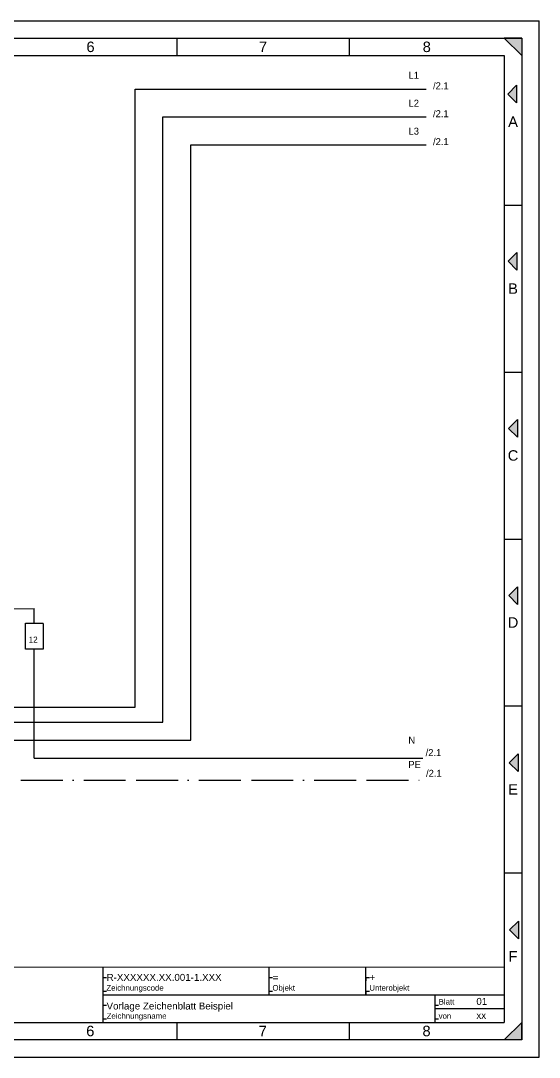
# Model space of a CAD drawing. Header units: millimetres. Extents: x 0 to 420, y 0 to 297.
# Drawn here: x 271.6 to 420, y 0 to 297 of the extents above; entities that cross this region are included whole.
import ezdxf

# ---------------------------------------------------------------- set-up
doc = ezdxf.new("R2010")
doc.units = ezdxf.units.MM
doc.linetypes.add('ACAD_ISO11W100', pattern=[33, 12, -3, 12, -2.95, 0.1, -2.95])
for name, color, linetype, true_color in [('Blatt beschnitten', 2, 'Continuous', 0xffff00), ('Einpassen', 1, 'Continuous', 0xff0000), ('Hilfe', 1, 'Continuous', 0xff0000), ('PE', 3, 'ACAD_ISO11W100', 0x00ff00), ('PK Text Vorgabe', 1, 'Continuous', 0xff0000), ('Plankopf_elt', 5, 'Continuous', 0x0000ff), ('Rahmen Doppelt', 3, 'Continuous', 0x00ff00), ('Rahmen Raster', 3, 'Continuous', 0x00ff00), ('Rahmen Raster Text', 3, 'Continuous', 0x00ff00), ('Zeichnung', 30, 'Continuous', 0xff7f00)]:
    doc.layers.add(name, color=color, linetype=linetype, true_color=true_color)
doc.layers.add('PK Text ausgefuellt', color=94, linetype='Continuous', lineweight=25, true_color=0x008000)
doc.styles.add('textstyle0', font='')
doc.styles.add('textstyle1', font='')
doc.styles.add('textstyle126', font='')
doc.styles.add('textstyle2', font='')
doc.styles.add('textstyle26', font='')
doc.styles.add('textstyle28', font='')
doc.styles.add('textstyle3', font='')
doc.styles.add('textstyle30', font='')
doc.styles.add('textstyle32', font='')
doc.styles.add('textstyle34', font='')
doc.styles.add('textstyle35', font='')
doc.styles.add('textstyle36', font='')
doc.styles.add('textstyle37', font='')
doc.styles.add('textstyle38', font='')
doc.styles.add('textstyle4', font='')
doc.styles.add('textstyle40', font='')
doc.styles.add('textstyle41', font='')
doc.styles.add('textstyle42', font='')
doc.styles.add('textstyle5', font='')
doc.styles.add('textstyle6', font='')
doc.styles.add('textstyle64', font='')
doc.styles.add('textstyle65', font='')
doc.styles.add('textstyle66', font='')
doc.styles.add('textstyle68', font='')
doc.styles.add('textstyle69', font='')
doc.styles.add('textstyle7', font='')
doc.styles.add('textstyle70', font='')
doc.styles.add('textstyle71', font='')
doc.styles.add('textstyle72', font='')
doc.styles.add('textstyle73', font='')
doc.styles.add('textstyle74', font='')
doc.styles.add('textstyle76', font='')
doc.styles.add('textstyle77', font='')
doc.styles.add('textstyle8', font='')
doc.styles.add('textstyle9', font='')
doc.styles.get('textstyle0').set_extended_font_data('FreeMono')
doc.styles.get('textstyle1').set_extended_font_data('FreeMono')
doc.styles.get('textstyle126').set_extended_font_data('FreeMono')
doc.styles.get('textstyle2').set_extended_font_data('FreeMono')
doc.styles.get('textstyle26').set_extended_font_data('Liberation Sans')
doc.styles.get('textstyle28').set_extended_font_data('Liberation Sans')
doc.styles.get('textstyle3').set_extended_font_data('FreeMono')
doc.styles.get('textstyle30').set_extended_font_data('Liberation Sans')
doc.styles.get('textstyle32').set_extended_font_data('Liberation Sans')
doc.styles.get('textstyle34').set_extended_font_data('Liberation Sans')
doc.styles.get('textstyle35').set_extended_font_data('Liberation Sans')
doc.styles.get('textstyle36').set_extended_font_data('Liberation Sans')
doc.styles.get('textstyle37').set_extended_font_data('Liberation Sans')
doc.styles.get('textstyle38').set_extended_font_data('Liberation Sans')
doc.styles.get('textstyle4').set_extended_font_data('FreeMono')
doc.styles.get('textstyle40').set_extended_font_data('Liberation Sans')
doc.styles.get('textstyle41').set_extended_font_data('Liberation Sans')
doc.styles.get('textstyle42').set_extended_font_data('Liberation Sans')
doc.styles.get('textstyle5').set_extended_font_data('FreeMono')
doc.styles.get('textstyle6').set_extended_font_data('FreeMono')
doc.styles.get('textstyle64').set_extended_font_data('Liberation Sans')
doc.styles.get('textstyle65').set_extended_font_data('Liberation Sans')
doc.styles.get('textstyle66').set_extended_font_data('Liberation Sans')
doc.styles.get('textstyle68').set_extended_font_data('Liberation Sans')
doc.styles.get('textstyle69').set_extended_font_data('Liberation Sans')
doc.styles.get('textstyle7').set_extended_font_data('FreeMono')
doc.styles.get('textstyle70').set_extended_font_data('Liberation Sans')
doc.styles.get('textstyle71').set_extended_font_data('Liberation Sans')
doc.styles.get('textstyle72').set_extended_font_data('Liberation Sans')
doc.styles.get('textstyle73').set_extended_font_data('Liberation Sans')
doc.styles.get('textstyle74').set_extended_font_data('Liberation Sans')
doc.styles.get('textstyle76').set_extended_font_data('Liberation Sans')
doc.styles.get('textstyle77').set_extended_font_data('Liberation Sans')
doc.styles.get('textstyle8').set_extended_font_data('FreeMono')
doc.styles.get('textstyle9').set_extended_font_data('FreeMono')

msp = doc.modelspace()

# ---------------------------------------------------------------- hatches: boundary and pattern name
at = {"layer": 'Einpassen'}
for points in [[(413.53, 278.53), (411, 276), (413.53, 273.47)], [(413.63, 230.63), (411.1, 228.1), (413.63, 225.56)], [(413.73, 182.73), (411.19, 180.2), (413.73, 177.66)], [(413.82, 134.83), (411.29, 132.3), (413.82, 129.76)], [(413.92, 86.93), (411.39, 84.39), (413.92, 81.86)], [(414.02, 39.03), (411.48, 36.49), (414.02, 33.96)]]:
    msp.add_hatch(color=256, dxfattribs=at).paths.add_polyline_path(points)
at = {"layer": 'Rahmen Raster Text'}
for points in [[(415, 292), (410, 292), (415, 287)], [(415, 5), (415, 10), (410, 5)], [(415, 5), (415, 10), (410, 5)]]:
    msp.add_hatch(color=256, dxfattribs=at).paths.add_polyline_path(points)

# ---------------------------------------------------------------- linework, layer by layer
at = {"layer": 'Blatt beschnitten'}
for p, q in [((0, 297), (420, 297)), ((420, 0), (420, 297)), ((0, 0), (420, 0))]:
    msp.add_line(p, q, dxfattribs=at)
at = {"layer": 'Einpassen'}
for p, q in [((413.53, 278.53), (411, 276)), ((413.53, 278.53), (413.53, 273.47)), ((411, 276), (413.53, 273.47)), ((413.63, 230.63), (411.1, 228.1)), ((413.63, 230.63), (413.63, 225.56)), ((411.1, 228.1), (413.63, 225.56)), ((413.73, 182.73), (411.19, 180.2)), ((413.73, 182.73), (413.73, 177.66)), ((411.19, 180.2), (413.73, 177.66)), ((413.82, 134.83), (411.29, 132.3)), ((413.82, 134.83), (413.82, 129.76)), ((411.29, 132.3), (413.82, 129.76)), ((413.92, 86.93), (411.39, 84.39)), ((413.92, 86.93), (413.92, 81.86)), ((411.39, 84.39), (413.92, 81.86)), ((414.02, 39.03), (411.48, 36.49)), ((414.02, 39.03), (414.02, 33.96)), ((411.48, 36.49), (414.02, 33.96))]:
    msp.add_line(p, q, dxfattribs=at)
at = {"layer": 'Hilfe'}
for p, q in [((295.16, 21.88), (295.16, 22.88)), ((295.16, 22.88), (296.16, 22.88)), ((342.69, 21.88), (342.69, 22.88)), ((342.69, 22.88), (343.69, 22.88)), ((370.44, 21.88), (370.44, 22.88)), ((370.44, 22.88), (371.44, 22.88)), ((295.16, 17.92), (295.16, 18.92)), ((295.16, 18.92), (296.16, 18.92)), ((342.69, 17.92), (342.69, 18.92)), ((342.69, 18.92), (343.69, 18.92)), ((370.44, 17.92), (370.44, 18.92)), ((370.44, 18.92), (371.44, 18.92)), ((295.16, 13.96), (295.16, 14.96)), ((295.16, 14.96), (296.16, 14.96)), ((390.2, 13.96), (390.2, 14.96)), ((390.2, 14.96), (391.2, 14.96)), ((295.16, 10), (295.16, 11)), ((295.16, 11), (296.16, 11)), ((390.2, 10), (390.2, 11)), ((390.2, 11), (391.2, 11))]:
    msp.add_line(p, q, dxfattribs=at)
at = {"layer": 'PE'}
msp.add_line((157.6, 79.36), (387.6, 79.36), dxfattribs=at)
at = {"layer": 'Plankopf_elt'}
for p, q in [((25, 25.96), (410, 25.84)), ((295.16, 21.88), (295.16, 25.84)), ((342.68, 17.92), (342.68, 25.84)), ((370.4, 17.92), (370.4, 25.84)), ((410, 25.84), (410, 10)), ((295.16, 17.92), (295.16, 21.88)), ((295.16, 13.96), (295.16, 17.92)), ((295.16, 17.92), (410, 17.92)), ((390.2, 13.96), (390.2, 17.92)), ((295.16, 10), (295.16, 13.96)), ((390.2, 10), (390.2, 13.96)), ((390.2, 13.96), (410, 13.96)), ((229.95, 10), (295.16, 10)), ((295.16, 10), (390.2, 10)), ((390.2, 10), (410, 10))]:
    msp.add_line(p, q, dxfattribs=at)
at = {"layer": 'Rahmen Doppelt'}
for p, q in [((20, 292), (415, 292)), ((415, 292), (415, 5)), ((25, 287), (410, 287)), ((410, 287), (410, 25.84)), ((415, 5), (20, 5))]:
    msp.add_line(p, q, dxfattribs=at)
at = {"layer": 'Rahmen Raster'}
for p, q in [((316.25, 292), (316.25, 287)), ((365.62, 292), (365.62, 287)), ((410, 244.17), (415, 244.17)), ((410, 196.33), (415, 196.33)), ((410, 148.5), (415, 148.5)), ((410, 100.67), (415, 100.67)), ((410, 52.83), (415, 52.83)), ((316.25, 10), (316.25, 5)), ((365.62, 10), (365.62, 5))]:
    msp.add_line(p, q, dxfattribs=at)
at = {"layer": 'Rahmen Raster Text'}
for p, q in [((415, 292), (410, 292)), ((415, 287), (410, 292)), ((415, 292), (415, 287)), ((410, 5), (415, 10)), ((410, 5), (415, 10)), ((415, 5), (415, 10)), ((415, 5), (415, 10)), ((415, 5), (410, 5)), ((415, 5), (410, 5))]:
    msp.add_line(p, q, dxfattribs=at)
at = {"layer": 'Zeichnung'}
for p, q in [((304.29, 100.3), (304.29, 277.42)), ((304.29, 277.42), (387.6, 277.42)), ((312.29, 96.02), (312.29, 269.42)), ((312.29, 269.42), (387.6, 269.42)), ((320.29, 90.82), (320.29, 261.42)), ((320.29, 261.42), (387.6, 261.42)), ((264.84, 128.52), (275.47, 128.59)), ((275.47, 124.43), (275.47, 128.59)), ((272.9, 116.89), (272.9, 124.43)), ((272.9, 124.43), (278.03, 124.43)), ((278.03, 124.31), (278.03, 116.89)), ((278.03, 116.89), (272.9, 116.89)), ((275.47, 85.69), (275.47, 116.89)), ((228.61, 100.31), (280.46, 100.3)), ((280.46, 100.3), (304.29, 100.3)), ((244.15, 96.02), (280.55, 96.02)), ((280.55, 96.02), (312.29, 96.02)), ((259.72, 90.82), (280.52, 90.82)), ((280.52, 90.82), (320.29, 90.82)), ((275.47, 85.69), (280.67, 85.69)), ((280.67, 85.69), (386.64, 85.69))]:
    msp.add_line(p, q, dxfattribs=at)

# ---------------------------------------------------------------- texts
at = {"layer": 'PK Text ausgefuellt', "char_height": 2, "attachment_point": 4}
for s, insert, style in [('R-XXXXXX.XX.001-1.XXX', (296.16, 22.88), 'textstyle68'), ('=', (343.69, 22.88), 'textstyle64'), ('+', (371.44, 22.88), 'textstyle66'), ('Vorlage Zeichenblatt Beispiel', (296.15, 14.39), 'textstyle65'), ('01', (402, 16), 'textstyle73'), ('xx', (402, 12), 'textstyle74')]:
    msp.add_mtext(s, dxfattribs=dict(at, insert=insert, style=style))
at = {"layer": 'PK Text Vorgabe', "char_height": 1.6, "attachment_point": 1}
for s, insert, style in [('Zeichnungscode', (296.1, 20.69), 'textstyle77'), ('Objekt', (343.63, 20.69), 'textstyle71'), ('Unterobjekt', (371.38, 20.69), 'textstyle72'), ('Blatt', (391.23, 16.7), 'textstyle69'), ('Zeichnungsname', (296.17, 12.63), 'textstyle76'), ('von', (391.21, 12.63), 'textstyle70')]:
    msp.add_mtext(s, dxfattribs=dict(at, insert=insert, style=style))
at = {"layer": 'Rahmen Raster Text', "char_height": 3, "attachment_point": 5}
for s, insert, style in [('6', (291.56, 289.5), 'textstyle41'), ('8', (387.81, 289.5), 'textstyle34'), ('7', (340.94, 289.5), 'textstyle35'), ('A', (412.5, 268.08), 'textstyle36'), ('B', (412.5, 220.25), 'textstyle30'), ('C', (412.5, 172.42), 'textstyle32'), ('D', (412.5, 124.58), 'textstyle26'), ('E', (412.5, 76.75), 'textstyle28'), ('F', (412.5, 28.92), 'textstyle42'), ('6', (291.49, 7.51), 'textstyle38'), ('7', (340.86, 7.51), 'textstyle40'), ('8', (387.74, 7.51), 'textstyle37')]:
    msp.add_mtext(s, dxfattribs=dict(at, insert=insert, style=style))
at = {"layer": 'Zeichnung'}
for s, insert, char_height, attachment_point, style in [('\\H2;L1', (382.6, 282.36), 4, 1, 'textstyle7'), ('\\H2;/2.1', (389.6, 279.36), 4, 1, 'textstyle6'), ('\\H2;L2', (382.6, 274.36), 4, 1, 'textstyle9'), ('\\H2;/2.1', (389.6, 271.36), 4, 1, 'textstyle1'), ('\\H2;L3', (382.6, 266.36), 4, 1, 'textstyle3'), ('\\H2;/2.1', (389.6, 263.36), 4, 1, 'textstyle2'), ('\\H1.71429;12', (273.88, 118.82), 8, 7, 'textstyle126'), ('\\H2;N', (382.53, 91.88), 4, 1, 'textstyle4'), ('\\H2;/2.1', (387.48, 88.29), 4, 1, 'textstyle5'), ('\\H2;PE', (382.53, 84.88), 4, 1, 'textstyle8'), ('\\H2;/2.1', (387.6, 82.36), 4, 1, 'textstyle0')]:
    msp.add_mtext(s, dxfattribs=dict(at, insert=insert, char_height=char_height, attachment_point=attachment_point, style=style))

doc.saveas('drawing.dxf')
